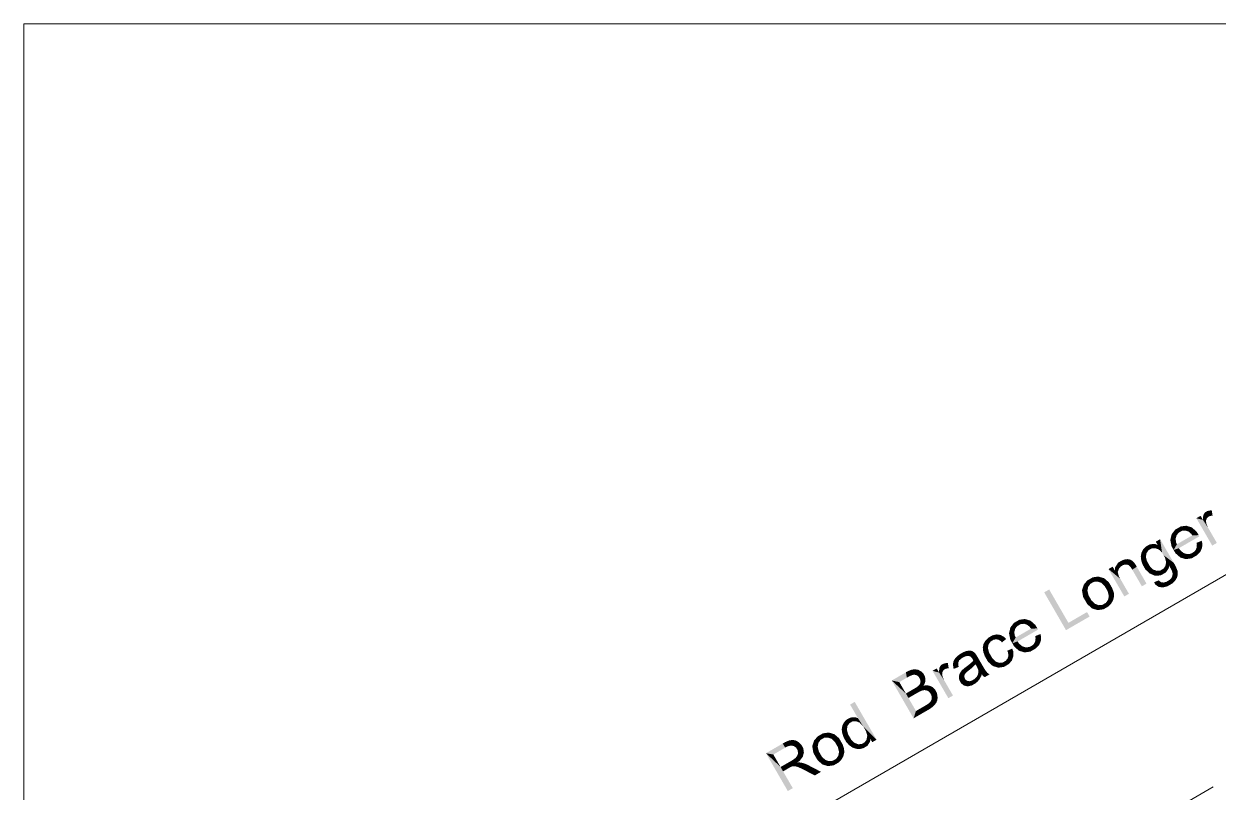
# Model space of a CAD drawing. Header units: millimetres. Extents: x 2 to 579, y 1 to 405.
# Drawn here: x 133.24 to 170.18, y 127.49 to 151.24 of the extents above; entities that cross this region are included whole.
import ezdxf

# ---------------------------------------------------------------- set-up
doc = ezdxf.new("R2010")
doc.units = ezdxf.units.MM
doc.linetypes.add('XKITLINE00', pattern=[0])
doc.layers.add('LinkedObject', color=7, linetype='Continuous', lineweight=0)

# ---------------------------------------------------------------- blocks, each defined once
blk = doc.blocks.new('*A4')
at = {"layer": 'LinkedObject'}
for points in [[(169.708, 135.905), (169.504, 135.959), (169.633, 136.034)], [(169.504, 135.959), (169.708, 135.905), (169.993, 135.112)], [(169.718, 136.051), (169.708, 135.905), (169.707, 135.965)], [(169.73, 136.077), (169.708, 135.905), (169.718, 136.051)], [(169.86, 135.992), (169.708, 135.905), (169.73, 136.077)], [(169.826, 135.954), (169.708, 135.905), (169.86, 135.992)], [(169.816, 135.929), (169.708, 135.905), (169.826, 135.954)], [(169.805, 135.904), (169.708, 135.905), (169.816, 135.929)], [(169.743, 136.103), (169.884, 136.006), (169.73, 136.077)], [(169.73, 136.077), (169.884, 136.006), (169.86, 135.992)], [(169.78, 136.144), (169.884, 136.006), (169.743, 136.103)], [(169.805, 136.159), (169.884, 136.006), (169.78, 136.144)], [(169.928, 136.199), (169.805, 136.159), (169.841, 136.18)], [(169.979, 136.198), (169.805, 136.159), (169.928, 136.199)], [(169.971, 136.036), (169.805, 136.159), (169.979, 136.198)], [(169.805, 136.159), (169.91, 136.021), (169.884, 136.006)], [(169.91, 136.021), (169.805, 136.159), (169.971, 136.036)], [(169.971, 136.036), (169.979, 136.198), (170.006, 136.036)], [(168.934, 135.655), (168.717, 135.372), (168.847, 135.605)], [(168.954, 135.509), (168.717, 135.372), (168.934, 135.655)], [(168.847, 135.605), (168.717, 135.372), (168.738, 135.463)], [(169.191, 135.726), (168.934, 135.655), (169.019, 135.704)], [(169.278, 135.7), (168.934, 135.655), (169.191, 135.726)], [(169.171, 135.579), (168.934, 135.655), (169.278, 135.7)], [(168.934, 135.655), (169.058, 135.569), (169.003, 135.538)], [(169.058, 135.569), (168.934, 135.655), (169.171, 135.579)], [(168.954, 135.509), (168.934, 135.655), (169.003, 135.538)], [(169.171, 135.579), (169.278, 135.7), (169.229, 135.557)], [(169.278, 135.7), (169.267, 135.544), (169.229, 135.557)], [(169.267, 135.544), (169.278, 135.7), (169.34, 135.479)], [(169.513, 135.541), (169.278, 135.7), (169.365, 135.673)], [(169.34, 135.479), (169.278, 135.7), (169.513, 135.541)], [(169.708, 135.905), (169.881, 135.638), (170.137, 135.195)], [(169.881, 135.638), (169.708, 135.905), (169.855, 135.684)], [(169.855, 135.684), (169.708, 135.905), (169.818, 135.775)], [(169.818, 135.775), (169.708, 135.905), (169.808, 135.82)], [(169.808, 135.82), (169.708, 135.905), (169.801, 135.849)], [(169.801, 135.849), (169.708, 135.905), (169.805, 135.904)], [(169.993, 135.112), (169.708, 135.905), (170.137, 135.195)], [(168.381, 135.311), (168.308, 135.131), (168.249, 135.234)], [(168.441, 134.897), (168.308, 135.131), (168.381, 135.311)], [(168.486, 134.819), (168.381, 135.311), (168.804, 134.579)], [(168.441, 134.897), (168.381, 135.311), (168.486, 134.819)], [(168.717, 135.372), (168.737, 135.084), (168.696, 135.282)], [(168.89, 135.428), (168.717, 135.372), (168.954, 135.509)], [(168.876, 135.376), (168.717, 135.372), (168.89, 135.428)], [(168.717, 135.372), (168.876, 135.376), (168.861, 135.323)], [(168.861, 135.323), (168.737, 135.084), (168.717, 135.372)], [(168.875, 135.213), (168.737, 135.084), (168.861, 135.323)], [(168.737, 135.084), (168.875, 135.213), (168.903, 135.156)], [(169.577, 135.43), (168.799, 134.977), (169.574, 135.437)], [(168.903, 135.156), (169.574, 135.437), (168.799, 134.977)], [(169.588, 135.411), (168.799, 134.977), (169.577, 135.43)], [(169.595, 135.398), (168.799, 134.977), (169.588, 135.411)], [(168.963, 135.033), (168.799, 134.977), (169.595, 135.398)], [(169.376, 135.428), (169.574, 135.437), (168.903, 135.156)], [(169.34, 135.479), (169.513, 135.541), (169.376, 135.428)], [(169.574, 135.437), (169.376, 135.428), (169.513, 135.541)], [(169.667, 135.263), (169.518, 135.141), (169.508, 135.196)], [(169.512, 135.049), (169.667, 135.263), (169.681, 135.05)], [(169.518, 135.141), (169.667, 135.263), (169.512, 135.049)], [(169.681, 135.05), (169.667, 135.263), (169.687, 135.188)], [(167.802, 134.889), (167.952, 134.825), (167.784, 134.773)], [(167.784, 134.773), (167.952, 134.825), (167.792, 134.709)], [(167.792, 134.709), (167.952, 134.825), (167.942, 134.767)], [(167.963, 134.883), (167.802, 134.889), (167.828, 134.941)], [(167.952, 134.825), (167.802, 134.889), (167.963, 134.883)], [(167.853, 134.993), (168.022, 134.969), (167.828, 134.941)], [(167.828, 134.941), (168.022, 134.969), (167.963, 134.883)], [(167.935, 135.078), (168.022, 134.969), (167.853, 134.993)], [(167.991, 135.11), (168.022, 134.969), (167.935, 135.078)], [(168.225, 135.164), (167.991, 135.11), (168.066, 135.153)], [(168.308, 135.131), (167.991, 135.11), (168.225, 135.164)], [(168.224, 135.033), (167.991, 135.11), (168.308, 135.131)], [(167.991, 135.11), (168.119, 135.025), (168.07, 134.997)], [(168.119, 135.025), (167.991, 135.11), (168.224, 135.033)], [(168.022, 134.969), (167.991, 135.11), (168.07, 134.997)], [(168.224, 135.033), (168.308, 135.131), (168.281, 135.014)], [(168.281, 135.014), (168.308, 135.131), (168.339, 134.994)], [(168.339, 134.994), (168.308, 135.131), (168.441, 134.897)], [(168.486, 134.819), (168.804, 134.579), (168.533, 134.738)], [(168.903, 135.156), (168.799, 134.977), (168.737, 135.084)], [(169.008, 134.965), (168.799, 134.977), (168.963, 135.033)], [(168.799, 134.977), (169.093, 134.719), (168.859, 134.874)], [(169.008, 134.965), (169.093, 134.719), (168.799, 134.977)], [(168.859, 134.874), (169.093, 134.719), (169.006, 134.745)], [(169.109, 134.881), (169.093, 134.719), (169.008, 134.965)], [(169.093, 134.719), (169.109, 134.881), (169.18, 134.693)], [(169.166, 134.865), (169.18, 134.693), (169.109, 134.881)], [(169.222, 134.848), (169.18, 134.693), (169.166, 134.865)], [(169.222, 134.848), (169.453, 134.775), (169.18, 134.693)], [(169.332, 134.862), (169.453, 134.775), (169.222, 134.848)], [(169.385, 134.893), (169.453, 134.775), (169.332, 134.862)], [(169.425, 134.916), (169.453, 134.775), (169.385, 134.893)], [(169.425, 134.916), (169.654, 134.987), (169.453, 134.775)], [(169.48, 134.976), (169.654, 134.987), (169.425, 134.916)], [(169.453, 134.775), (169.654, 134.987), (169.527, 134.818)], [(169.496, 135.012), (169.681, 135.05), (169.48, 134.976)], [(169.654, 134.987), (169.48, 134.976), (169.681, 135.05)], [(169.512, 135.049), (169.681, 135.05), (169.496, 135.012)], [(169.527, 134.818), (169.654, 134.987), (169.627, 134.923)], [(166.983, 134.342), (166.784, 134.387), (166.914, 134.462)], [(167.172, 134.636), (166.989, 134.439), (167.084, 134.586)], [(167.167, 134.468), (166.989, 134.439), (167.172, 134.636)], [(167.105, 134.394), (166.989, 134.439), (167.167, 134.468)], [(167.167, 134.468), (167.172, 134.636), (167.213, 134.495)], [(167.21, 134.659), (167.298, 134.527), (167.172, 134.636)], [(167.172, 134.636), (167.298, 134.527), (167.241, 134.511)], [(167.213, 134.495), (167.172, 134.636), (167.241, 134.511)], [(167.288, 134.685), (167.298, 134.527), (167.21, 134.659)], [(167.328, 134.69), (167.298, 134.527), (167.288, 134.685)], [(167.298, 134.527), (167.328, 134.69), (167.327, 134.527)], [(167.328, 134.69), (167.356, 134.526), (167.327, 134.527)], [(167.437, 134.686), (167.328, 134.69), (167.368, 134.695)], [(167.465, 134.673), (167.328, 134.69), (167.437, 134.686)], [(167.406, 134.508), (167.328, 134.69), (167.465, 134.673)], [(167.356, 134.526), (167.328, 134.69), (167.406, 134.508)], [(167.465, 134.673), (167.427, 134.491), (167.406, 134.508)], [(167.494, 134.66), (167.427, 134.491), (167.465, 134.673)], [(167.547, 134.62), (167.427, 134.491), (167.494, 134.66)], [(167.427, 134.491), (167.547, 134.62), (167.447, 134.474)], [(167.447, 134.474), (167.547, 134.62), (167.571, 134.593)], [(167.571, 134.593), (167.494, 134.414), (167.447, 134.474)], [(167.587, 134.575), (167.494, 134.414), (167.571, 134.593)], [(167.631, 134.508), (167.494, 134.414), (167.587, 134.575)], [(167.631, 134.508), (167.519, 134.37), (167.494, 134.414)], [(167.66, 134.458), (167.519, 134.37), (167.631, 134.508)], [(167.519, 134.37), (167.66, 134.458), (167.817, 133.854)], [(167.817, 133.854), (167.66, 134.458), (167.961, 133.937)], [(167.942, 134.767), (167.878, 134.46), (167.792, 134.709)], [(167.792, 134.709), (167.878, 134.46), (167.8, 134.646)], [(167.8, 134.646), (167.878, 134.46), (167.843, 134.521)], [(167.975, 134.632), (167.878, 134.46), (167.942, 134.767)], [(167.878, 134.46), (167.975, 134.632), (168.019, 134.556)], [(168.067, 134.473), (167.878, 134.46), (168.019, 134.556)], [(168.067, 134.473), (168.148, 134.213), (167.878, 134.46)], [(167.878, 134.46), (168.148, 134.213), (167.929, 134.372)], [(168.17, 134.37), (168.148, 134.213), (168.067, 134.473)], [(168.661, 134.49), (168.484, 134.399), (168.545, 134.485)], [(168.646, 134.407), (168.484, 134.399), (168.661, 134.49)], [(168.533, 134.738), (168.804, 134.579), (168.568, 134.599)], [(168.557, 134.542), (168.661, 134.49), (168.545, 134.485)], [(168.568, 134.599), (168.661, 134.49), (168.557, 134.542)], [(168.568, 134.599), (168.804, 134.579), (168.661, 134.49)], [(168.804, 134.579), (168.701, 134.42), (168.661, 134.49)], [(168.861, 134.48), (168.701, 134.42), (168.804, 134.579)], [(168.701, 134.42), (168.861, 134.48), (168.749, 134.325)], [(168.749, 134.325), (168.861, 134.48), (168.922, 134.328)], [(169.18, 134.693), (169.453, 134.775), (169.361, 134.721)], [(166.209, 134.08), (165.997, 133.832), (166.13, 134.035)], [(166.224, 133.93), (165.997, 133.832), (166.209, 134.08)], [(166.472, 134.156), (166.209, 134.08), (166.296, 134.13)], [(166.56, 134.13), (166.209, 134.08), (166.472, 134.156)], [(166.443, 134.002), (166.209, 134.08), (166.56, 134.13)], [(166.209, 134.08), (166.331, 133.991), (166.278, 133.961)], [(166.331, 133.991), (166.209, 134.08), (166.443, 134.002)], [(166.224, 133.93), (166.209, 134.08), (166.278, 133.961)], [(166.443, 134.002), (166.56, 134.13), (166.502, 133.982)], [(166.56, 134.13), (166.561, 133.963), (166.502, 133.982)], [(166.795, 133.979), (166.56, 134.13), (166.649, 134.105)], [(166.854, 133.878), (166.56, 134.13), (166.795, 133.979)], [(166.665, 133.864), (166.56, 134.13), (166.854, 133.878)], [(166.561, 133.963), (166.56, 134.13), (166.665, 133.864)], [(166.784, 134.387), (167.15, 134.086), (167.274, 133.54)], [(167.15, 134.086), (166.784, 134.387), (167.103, 134.167)], [(167.072, 134.297), (166.784, 134.387), (166.983, 134.342)], [(167.103, 134.167), (166.784, 134.387), (167.072, 134.297)], [(166.989, 134.439), (167.105, 134.394), (166.983, 134.342)], [(166.983, 134.342), (167.105, 134.394), (167.072, 134.297)], [(167.274, 133.54), (167.15, 134.086), (167.417, 133.623)], [(167.929, 134.372), (168.148, 134.213), (168.064, 134.249)], [(168.148, 134.213), (168.17, 134.37), (168.225, 134.351)], [(168.281, 134.332), (168.148, 134.213), (168.225, 134.351)], [(168.281, 134.332), (168.491, 134.243), (168.148, 134.213)], [(168.148, 134.213), (168.491, 134.243), (168.232, 134.178)], [(168.232, 134.178), (168.491, 134.243), (168.403, 134.193)], [(168.385, 134.342), (168.491, 134.243), (168.281, 134.332)], [(168.491, 134.243), (168.385, 134.342), (168.435, 134.37)], [(168.484, 134.399), (168.491, 134.243), (168.435, 134.37)], [(168.561, 134.284), (168.484, 134.399), (168.646, 134.407)], [(168.491, 134.243), (168.484, 134.399), (168.561, 134.284)], [(168.732, 134.111), (168.874, 134.072), (168.666, 134.047)], [(168.874, 134.072), (168.732, 134.111), (168.747, 134.147)], [(168.763, 134.182), (168.874, 134.072), (168.747, 134.147)], [(168.749, 134.325), (168.922, 134.328), (168.756, 134.3)], [(168.756, 134.3), (168.922, 134.328), (168.767, 134.259)], [(168.926, 134.276), (168.763, 134.182), (168.767, 134.259)], [(168.929, 134.223), (168.763, 134.182), (168.926, 134.276)], [(168.903, 134.121), (168.763, 134.182), (168.929, 134.223)], [(168.874, 134.072), (168.763, 134.182), (168.903, 134.121)], [(168.767, 134.259), (168.922, 134.328), (168.926, 134.276)], [(164.95, 133.756), (165.471, 132.498), (164.796, 133.667)], [(165.546, 132.725), (165.471, 132.498), (164.95, 133.756)], [(165.997, 133.832), (166.068, 133.408), (165.965, 133.738)], [(165.965, 133.738), (166.068, 133.408), (166, 133.526)], [(166.13, 134.035), (165.997, 133.832), (166.025, 133.911)], [(166.158, 133.838), (165.997, 133.832), (166.224, 133.93)], [(165.997, 133.832), (166.158, 133.838), (166.146, 133.777)], [(166.134, 133.717), (166.068, 133.408), (165.997, 133.832)], [(166.134, 133.717), (165.997, 133.832), (166.146, 133.777)], [(166.168, 133.575), (166.068, 133.408), (166.134, 133.717)], [(166.665, 133.864), (166.854, 133.878), (166.71, 133.786)], [(166.854, 133.878), (166.759, 133.703), (166.71, 133.786)], [(166.759, 133.703), (166.854, 133.878), (166.795, 133.558)], [(166.795, 133.558), (166.854, 133.878), (166.953, 133.593)], [(166.951, 133.654), (166.854, 133.878), (166.901, 133.797)], [(166.953, 133.593), (166.854, 133.878), (166.951, 133.654)], [(168.368, 134.01), (168.194, 133.98), (168.345, 134.039)], [(168.194, 133.98), (168.368, 134.01), (168.232, 133.911)], [(168.232, 133.911), (168.368, 134.01), (168.337, 133.834)], [(168.337, 133.834), (168.368, 134.01), (168.403, 133.827)], [(168.403, 133.827), (168.368, 134.01), (168.42, 133.977)], [(168.448, 133.974), (168.403, 133.827), (168.42, 133.977)], [(168.486, 133.97), (168.403, 133.827), (168.448, 133.974)], [(168.486, 133.97), (168.687, 133.9), (168.403, 133.827)], [(168.403, 133.827), (168.687, 133.9), (168.469, 133.82)], [(168.469, 133.82), (168.687, 133.9), (168.611, 133.856)], [(168.57, 133.992), (168.687, 133.9), (168.486, 133.97)], [(168.687, 133.9), (168.57, 133.992), (168.617, 134.018)], [(168.666, 134.047), (168.687, 133.9), (168.617, 134.018)], [(168.666, 134.047), (168.874, 134.072), (168.687, 133.9)], [(168.687, 133.9), (168.874, 134.072), (168.75, 133.937)], [(168.75, 133.937), (168.874, 134.072), (168.844, 134.023)], [(166.068, 133.408), (166.168, 133.575), (166.215, 133.493)], [(166.262, 133.412), (166.068, 133.408), (166.215, 133.493)], [(166.262, 133.412), (166.367, 133.143), (166.068, 133.408)], [(166.068, 133.408), (166.367, 133.143), (166.13, 133.301)], [(166.368, 133.311), (166.367, 133.143), (166.262, 133.412)], [(166.705, 133.344), (166.72, 133.195), (166.652, 133.313)], [(166.895, 133.365), (166.705, 133.344), (166.771, 133.436)], [(166.863, 133.312), (166.705, 133.344), (166.895, 133.365)], [(166.776, 133.227), (166.705, 133.344), (166.863, 133.312)], [(166.72, 133.195), (166.705, 133.344), (166.776, 133.227)], [(166.783, 133.497), (166.926, 133.418), (166.771, 133.436)], [(166.771, 133.436), (166.926, 133.418), (166.895, 133.365)], [(166.953, 133.593), (166.783, 133.497), (166.795, 133.558)], [(166.956, 133.532), (166.783, 133.497), (166.953, 133.593)], [(166.926, 133.418), (166.783, 133.497), (166.956, 133.532)], [(166.201, 132.92), (165.546, 132.725), (166.121, 133.058)], [(166.13, 133.301), (166.367, 133.143), (166.28, 133.169)], [(166.367, 133.143), (166.368, 133.311), (166.427, 133.291)], [(166.486, 133.271), (166.367, 133.143), (166.427, 133.291)], [(166.486, 133.271), (166.72, 133.195), (166.367, 133.143)], [(166.367, 133.143), (166.72, 133.195), (166.455, 133.118)], [(166.455, 133.118), (166.72, 133.195), (166.631, 133.144)], [(166.598, 133.282), (166.72, 133.195), (166.486, 133.271)], [(166.72, 133.195), (166.598, 133.282), (166.652, 133.313)], [(163.946, 132.772), (163.729, 132.489), (163.858, 132.721)], [(163.965, 132.626), (163.729, 132.489), (163.946, 132.772)], [(163.858, 132.721), (163.729, 132.489), (163.75, 132.58)], [(163.901, 132.545), (163.729, 132.489), (163.965, 132.626)], [(164.202, 132.843), (163.946, 132.772), (164.03, 132.821)], [(164.29, 132.817), (163.946, 132.772), (164.202, 132.843)], [(164.182, 132.696), (163.946, 132.772), (164.29, 132.817)], [(163.946, 132.772), (164.069, 132.686), (164.015, 132.654)], [(164.069, 132.686), (163.946, 132.772), (164.182, 132.696)], [(163.965, 132.626), (163.946, 132.772), (164.015, 132.654)], [(164.182, 132.696), (164.29, 132.817), (164.24, 132.674)], [(164.29, 132.817), (164.278, 132.66), (164.24, 132.674)], [(164.278, 132.66), (164.29, 132.817), (164.351, 132.596)], [(164.524, 132.658), (164.29, 132.817), (164.377, 132.79)], [(164.351, 132.596), (164.29, 132.817), (164.524, 132.658)], [(164.351, 132.596), (164.524, 132.658), (164.387, 132.545)], [(164.585, 132.553), (164.387, 132.545), (164.524, 132.658)], [(165.471, 132.498), (165.546, 132.725), (166.201, 132.92)], [(163.07, 132.266), (163.144, 132.151), (162.984, 132.182)], [(163.124, 132.297), (163.144, 132.151), (163.07, 132.266)], [(163.326, 132.367), (163.124, 132.297), (163.193, 132.337)], [(163.39, 132.358), (163.124, 132.297), (163.326, 132.367)], [(163.308, 132.217), (163.124, 132.297), (163.39, 132.358)], [(163.124, 132.297), (163.234, 132.203), (163.198, 132.183)], [(163.234, 132.203), (163.124, 132.297), (163.308, 132.217)], [(163.144, 132.151), (163.124, 132.297), (163.198, 132.183)], [(163.308, 132.217), (163.39, 132.358), (163.345, 132.21)], [(163.39, 132.358), (163.383, 132.203), (163.345, 132.21)], [(163.383, 132.203), (163.39, 132.358), (163.456, 132.159)], [(163.568, 132.281), (163.39, 132.358), (163.454, 132.348)], [(163.617, 132.224), (163.39, 132.358), (163.568, 132.281)], [(163.456, 132.159), (163.39, 132.358), (163.617, 132.224)], [(163.729, 132.489), (163.749, 132.201), (163.708, 132.398)], [(163.887, 132.492), (163.729, 132.489), (163.901, 132.545)], [(163.729, 132.489), (163.887, 132.492), (163.872, 132.44)], [(163.872, 132.44), (163.749, 132.201), (163.729, 132.489)], [(163.886, 132.33), (163.749, 132.201), (163.872, 132.44)], [(163.749, 132.201), (163.886, 132.33), (163.915, 132.272)], [(163.915, 132.272), (163.81, 132.094), (163.749, 132.201)], [(164.589, 132.547), (163.81, 132.094), (164.585, 132.553)], [(163.915, 132.272), (164.585, 132.553), (163.81, 132.094)], [(164.599, 132.528), (163.81, 132.094), (164.589, 132.547)], [(164.606, 132.515), (163.81, 132.094), (164.599, 132.528)], [(163.975, 132.15), (163.81, 132.094), (164.606, 132.515)], [(164.387, 132.545), (164.585, 132.553), (163.915, 132.272)], [(164.679, 132.38), (164.529, 132.258), (164.519, 132.313)], [(164.523, 132.166), (164.679, 132.38), (164.692, 132.167)], [(164.529, 132.258), (164.679, 132.38), (164.523, 132.166)], [(164.692, 132.167), (164.679, 132.38), (164.699, 132.305)], [(162.534, 131.862), (162.424, 131.858), (162.465, 131.865)], [(162.921, 132.077), (163.067, 132.003), (162.897, 131.96)], [(162.897, 131.96), (163.067, 132.003), (162.904, 131.895)], [(162.904, 131.895), (163.067, 132.003), (163.056, 131.945)], [(163.056, 131.945), (162.997, 131.629), (162.904, 131.895)], [(162.904, 131.895), (162.997, 131.629), (162.911, 131.831)], [(163.079, 132.062), (162.921, 132.077), (162.953, 132.129)], [(163.067, 132.003), (162.921, 132.077), (163.079, 132.062)], [(162.984, 132.182), (163.144, 132.151), (162.953, 132.129)], [(162.953, 132.129), (163.144, 132.151), (163.079, 132.062)], [(163.093, 131.802), (162.997, 131.629), (163.056, 131.945)], [(163.456, 132.159), (163.617, 132.224), (163.49, 132.122)], [(163.807, 131.927), (163.679, 131.805), (163.655, 131.864)], [(163.679, 131.805), (163.807, 131.927), (163.689, 131.705)], [(163.689, 131.705), (163.807, 131.927), (163.821, 131.63)], [(163.845, 131.699), (163.807, 131.927), (163.838, 131.847)], [(163.821, 131.63), (163.807, 131.927), (163.845, 131.699)], [(164.019, 132.082), (163.81, 132.094), (163.975, 132.15)], [(163.81, 132.094), (164.105, 131.836), (163.87, 131.991)], [(164.019, 132.082), (164.105, 131.836), (163.81, 132.094)], [(163.87, 131.991), (164.105, 131.836), (164.017, 131.862)], [(164.12, 131.998), (164.105, 131.836), (164.019, 132.082)], [(164.105, 131.836), (164.12, 131.998), (164.192, 131.81)], [(164.177, 131.982), (164.192, 131.81), (164.12, 131.998)], [(164.234, 131.965), (164.192, 131.81), (164.177, 131.982)], [(164.234, 131.965), (164.465, 131.892), (164.192, 131.81)], [(164.192, 131.81), (164.465, 131.892), (164.372, 131.838)], [(164.344, 131.979), (164.465, 131.892), (164.234, 131.965)], [(164.397, 132.01), (164.465, 131.892), (164.344, 131.979)], [(164.436, 132.033), (164.465, 131.892), (164.397, 132.01)], [(164.436, 132.033), (164.666, 132.103), (164.465, 131.892)], [(164.491, 132.092), (164.666, 132.103), (164.436, 132.033)], [(164.465, 131.892), (164.666, 132.103), (164.539, 131.934)], [(164.507, 132.129), (164.692, 132.167), (164.491, 132.092)], [(164.666, 132.103), (164.491, 132.092), (164.692, 132.167)], [(164.523, 132.166), (164.692, 132.167), (164.507, 132.129)], [(164.539, 131.934), (164.666, 132.103), (164.639, 132.04)], [(162.152, 131.529), (161.981, 131.483), (162.166, 131.561)], [(161.987, 131.523), (162.166, 131.561), (161.981, 131.483)], [(162.138, 131.498), (161.981, 131.483), (162.152, 131.529)], [(162.138, 131.498), (162.002, 131.301), (161.981, 131.483)], [(162.025, 131.602), (162.166, 131.561), (161.987, 131.523)], [(162.138, 131.415), (162.002, 131.301), (162.138, 131.498)], [(162.058, 131.641), (162.166, 131.561), (162.025, 131.602)], [(162.178, 131.751), (162.058, 131.641), (162.091, 131.68)], [(162.23, 131.622), (162.058, 131.641), (162.178, 131.751)], [(162.166, 131.561), (162.058, 131.641), (162.23, 131.622)], [(162.233, 131.782), (162.335, 131.682), (162.178, 131.751)], [(162.23, 131.622), (162.178, 131.751), (162.281, 131.651)], [(162.281, 131.651), (162.178, 131.751), (162.335, 131.682)], [(162.424, 131.858), (162.233, 131.782), (162.383, 131.852)], [(162.431, 131.705), (162.233, 131.782), (162.424, 131.858)], [(162.383, 131.852), (162.233, 131.782), (162.287, 131.813)], [(162.335, 131.682), (162.233, 131.782), (162.431, 131.705)], [(162.561, 131.852), (162.424, 131.858), (162.534, 131.862)], [(162.431, 131.705), (162.424, 131.858), (162.472, 131.697)], [(162.472, 131.697), (162.424, 131.858), (162.503, 131.69)], [(162.424, 131.858), (162.559, 131.64), (162.503, 131.69)], [(162.561, 131.852), (162.559, 131.64), (162.424, 131.858)], [(162.572, 131.521), (162.67, 131.447), (162.458, 131.422)], [(162.588, 131.842), (162.559, 131.64), (162.561, 131.852)], [(162.638, 131.806), (162.559, 131.64), (162.588, 131.842)], [(162.662, 131.78), (162.559, 131.64), (162.638, 131.806)], [(162.559, 131.64), (162.662, 131.78), (162.676, 131.764)], [(162.559, 131.64), (162.676, 131.764), (162.584, 131.597)], [(162.605, 131.559), (162.67, 131.447), (162.572, 131.521)], [(162.584, 131.597), (162.676, 131.764), (162.586, 131.593)], [(162.586, 131.593), (162.676, 131.764), (162.597, 131.574)], [(162.597, 131.574), (162.676, 131.764), (162.605, 131.559)], [(162.605, 131.559), (162.676, 131.764), (162.67, 131.447)], [(162.718, 131.7), (162.67, 131.447), (162.676, 131.764)], [(162.745, 131.652), (162.67, 131.447), (162.718, 131.7)], [(162.745, 131.652), (162.7, 131.394), (162.67, 131.447)], [(162.856, 131.46), (162.7, 131.394), (162.745, 131.652)], [(162.911, 131.831), (162.997, 131.629), (162.957, 131.698)], [(162.997, 131.629), (163.093, 131.802), (163.142, 131.718)], [(163.191, 131.633), (162.997, 131.629), (163.142, 131.718)], [(163.191, 131.633), (163.291, 131.365), (162.997, 131.629)], [(162.997, 131.629), (163.291, 131.365), (163.058, 131.523)], [(163.058, 131.523), (163.291, 131.365), (163.205, 131.391)], [(163.295, 131.528), (163.291, 131.365), (163.191, 131.633)], [(163.291, 131.365), (163.295, 131.528), (163.35, 131.508)], [(163.405, 131.488), (163.291, 131.365), (163.35, 131.508)], [(163.513, 131.499), (163.635, 131.412), (163.405, 131.488)], [(163.635, 131.412), (163.513, 131.499), (163.565, 131.529)], [(163.607, 131.554), (163.635, 131.412), (163.565, 131.529)], [(163.607, 131.554), (163.821, 131.63), (163.635, 131.412)], [(163.663, 131.62), (163.821, 131.63), (163.607, 131.554)], [(163.635, 131.412), (163.821, 131.63), (163.705, 131.452)], [(163.821, 131.63), (163.663, 131.62), (163.676, 131.662)], [(163.689, 131.705), (163.821, 131.63), (163.676, 131.662)], [(163.705, 131.452), (163.821, 131.63), (163.798, 131.561)], [(160.549, 131.029), (160.081, 130.942), (160.519, 131.196)], [(160.586, 131.234), (160.706, 131.108), (160.519, 131.196)], [(160.519, 131.196), (160.706, 131.108), (160.612, 131.065)], [(160.549, 131.029), (160.519, 131.196), (160.612, 131.065)], [(160.704, 131.279), (160.706, 131.108), (160.586, 131.234)], [(160.767, 131.122), (160.704, 131.279), (160.755, 131.284)], [(160.706, 131.108), (160.704, 131.279), (160.736, 131.115)], [(160.736, 131.115), (160.704, 131.279), (160.767, 131.122)], [(160.806, 131.29), (160.825, 131.115), (160.755, 131.284)], [(160.755, 131.284), (160.825, 131.115), (160.767, 131.122)], [(160.901, 131.272), (160.825, 131.115), (160.806, 131.29)], [(160.945, 131.248), (160.825, 131.115), (160.901, 131.272)], [(160.825, 131.115), (160.945, 131.248), (160.851, 131.101)], [(160.945, 131.248), (160.878, 131.087), (160.851, 131.101)], [(160.878, 131.087), (160.945, 131.248), (160.922, 131.044)], [(160.922, 131.044), (160.945, 131.248), (161.08, 131.121)], [(161.057, 131.161), (160.945, 131.248), (160.989, 131.225)], [(161.08, 131.121), (160.945, 131.248), (161.057, 131.161)], [(161.546, 131.188), (161.342, 131.242), (161.472, 131.317)], [(161.342, 131.242), (161.546, 131.188), (161.832, 130.395)], [(161.556, 131.333), (161.546, 131.188), (161.545, 131.248)], [(161.568, 131.36), (161.546, 131.188), (161.556, 131.333)], [(161.698, 131.275), (161.546, 131.188), (161.568, 131.36)], [(161.664, 131.237), (161.546, 131.188), (161.698, 131.275)], [(161.654, 131.212), (161.546, 131.188), (161.664, 131.237)], [(161.643, 131.187), (161.546, 131.188), (161.654, 131.212)], [(161.546, 131.188), (161.719, 130.921), (161.975, 130.478)], [(161.719, 130.921), (161.546, 131.188), (161.693, 130.967)], [(161.693, 130.967), (161.546, 131.188), (161.656, 131.057)], [(161.656, 131.057), (161.546, 131.188), (161.646, 131.102)], [(161.646, 131.102), (161.546, 131.188), (161.64, 131.132)], [(161.64, 131.132), (161.546, 131.188), (161.643, 131.187)], [(161.832, 130.395), (161.546, 131.188), (161.975, 130.478)], [(161.581, 131.386), (161.722, 131.289), (161.568, 131.36)], [(161.568, 131.36), (161.722, 131.289), (161.698, 131.275)], [(161.618, 131.427), (161.722, 131.289), (161.581, 131.386)], [(161.643, 131.441), (161.722, 131.289), (161.618, 131.427)], [(161.766, 131.482), (161.643, 131.441), (161.68, 131.462)], [(161.817, 131.48), (161.643, 131.441), (161.766, 131.482)], [(161.809, 131.319), (161.643, 131.441), (161.817, 131.48)], [(161.643, 131.441), (161.748, 131.304), (161.722, 131.289)], [(161.748, 131.304), (161.643, 131.441), (161.809, 131.319)], [(161.809, 131.319), (161.817, 131.48), (161.844, 131.319)], [(161.981, 131.483), (162.002, 131.301), (161.975, 131.442)], [(161.975, 131.442), (162.002, 131.301), (161.985, 131.351)], [(162.002, 131.301), (162.138, 131.415), (162.153, 131.363)], [(162.173, 131.131), (162.329, 131.077), (162.16, 131.069)], [(162.33, 131.098), (162.173, 131.131), (162.187, 131.16)], [(162.329, 131.077), (162.173, 131.131), (162.33, 131.098)], [(162.201, 131.189), (162.345, 131.138), (162.187, 131.16)], [(162.187, 131.16), (162.345, 131.138), (162.33, 131.098)], [(162.239, 131.242), (162.345, 131.138), (162.201, 131.189)], [(162.263, 131.267), (162.345, 131.138), (162.239, 131.242)], [(162.281, 131.284), (162.373, 131.175), (162.263, 131.267)], [(162.345, 131.138), (162.263, 131.267), (162.359, 131.156)], [(162.359, 131.156), (162.263, 131.267), (162.373, 131.175)], [(162.338, 131.332), (162.427, 131.225), (162.281, 131.284)], [(162.281, 131.284), (162.427, 131.225), (162.373, 131.175)], [(162.378, 131.362), (162.467, 131.257), (162.338, 131.332)], [(162.338, 131.332), (162.467, 131.257), (162.427, 131.225)], [(162.458, 131.422), (162.539, 131.314), (162.378, 131.362)], [(162.378, 131.362), (162.539, 131.314), (162.467, 131.257)], [(162.458, 131.422), (162.67, 131.447), (162.539, 131.314)], [(162.539, 131.314), (162.67, 131.447), (162.641, 131.409)], [(162.856, 131.46), (162.727, 131.346), (162.7, 131.394)], [(162.868, 131.132), (162.701, 131.046), (162.723, 131.083)], [(162.847, 131.076), (162.701, 131.046), (162.868, 131.132)], [(162.992, 131.236), (162.868, 131.132), (162.723, 131.083)], [(162.744, 131.12), (162.992, 131.236), (162.723, 131.083)], [(162.727, 131.346), (162.856, 131.46), (162.757, 131.268)], [(162.744, 131.12), (162.914, 131.36), (162.992, 131.236)], [(162.763, 131.197), (162.914, 131.36), (162.744, 131.12)], [(162.757, 131.268), (162.856, 131.46), (162.914, 131.36)], [(162.914, 131.36), (162.76, 131.237), (162.757, 131.268)], [(162.76, 131.237), (162.914, 131.36), (162.763, 131.197)], [(162.868, 131.132), (162.992, 131.236), (162.888, 131.105)], [(162.888, 131.105), (162.992, 131.236), (163.012, 131.213)], [(163.012, 131.213), (162.933, 131.061), (162.888, 131.105)], [(163.031, 131.189), (162.933, 131.061), (163.012, 131.213)], [(163.031, 131.189), (162.957, 131.045), (162.933, 131.061)], [(163.079, 131.148), (162.957, 131.045), (163.031, 131.189)], [(162.957, 131.045), (163.079, 131.148), (163.107, 131.132)], [(163.405, 131.488), (163.635, 131.412), (163.291, 131.365)], [(163.291, 131.365), (163.635, 131.412), (163.376, 131.338)], [(163.376, 131.338), (163.635, 131.412), (163.549, 131.362)], [(160.315, 130.893), (160.081, 130.942), (160.549, 131.029)], [(160.081, 130.942), (160.598, 130.402), (160.756, 129.773)], [(160.519, 130.54), (160.598, 130.402), (160.081, 130.942)], [(160.081, 130.942), (160.315, 130.893), (160.519, 130.54)], [(160.824, 130.717), (161.06, 130.778), (160.925, 130.591)], [(160.894, 130.766), (161.06, 130.778), (160.824, 130.717)], [(160.912, 130.786), (161.089, 130.822), (160.894, 130.766)], [(161.06, 130.778), (160.894, 130.766), (161.089, 130.822)], [(160.936, 130.812), (161.089, 130.822), (160.912, 130.786)], [(161.08, 131.121), (160.938, 131.015), (160.922, 131.044)], [(160.925, 130.591), (161.06, 130.778), (161.017, 130.631)], [(160.936, 130.812), (161.121, 130.956), (161.089, 130.822)], [(160.964, 130.866), (161.121, 130.956), (160.936, 130.812)], [(160.938, 131.015), (161.08, 131.121), (160.956, 130.984)], [(160.956, 130.984), (161.08, 131.121), (160.971, 130.924)], [(160.967, 130.895), (161.121, 130.956), (160.964, 130.866)], [(161.121, 130.956), (160.967, 130.895), (160.971, 130.924)], [(160.971, 130.924), (161.08, 131.121), (161.121, 130.956)], [(161.06, 130.778), (161.087, 130.646), (161.017, 130.631)], [(161.234, 130.787), (161.06, 130.778), (161.122, 130.793)], [(161.154, 130.639), (161.06, 130.778), (161.234, 130.787)], [(161.087, 130.646), (161.06, 130.778), (161.154, 130.639)], [(161.122, 131.001), (161.08, 131.121), (161.102, 131.083)], [(161.121, 130.956), (161.08, 131.121), (161.122, 131.001)], [(161.089, 130.822), (161.121, 130.956), (161.12, 130.911)], [(161.154, 130.639), (161.234, 130.787), (161.184, 130.625)], [(161.184, 130.625), (161.234, 130.787), (161.215, 130.61)], [(161.215, 130.61), (161.234, 130.787), (161.284, 130.766)], [(161.284, 130.766), (161.265, 130.563), (161.215, 130.61)], [(161.334, 130.745), (161.265, 130.563), (161.284, 130.766)], [(162.16, 131.069), (162.329, 131.077), (162.161, 131.035)], [(162.161, 131.035), (162.329, 131.077), (162.328, 131.056)], [(162.328, 131.056), (162.198, 130.905), (162.161, 131.035)], [(162.161, 131.035), (162.198, 130.905), (162.161, 131.001)], [(162.161, 131.001), (162.198, 130.905), (162.18, 130.936)], [(162.338, 131.016), (162.198, 130.905), (162.328, 131.056)], [(162.198, 130.905), (162.338, 131.016), (162.349, 130.997)], [(162.365, 130.968), (162.198, 130.905), (162.349, 130.997)], [(162.198, 130.905), (162.365, 130.968), (162.229, 130.852)], [(162.229, 130.852), (162.365, 130.968), (162.316, 130.786)], [(162.316, 130.786), (162.365, 130.968), (162.373, 130.774)], [(162.373, 130.774), (162.365, 130.968), (162.415, 130.933)], [(162.415, 130.933), (162.431, 130.761), (162.373, 130.774)], [(162.447, 130.927), (162.431, 130.761), (162.415, 130.933)], [(162.48, 130.92), (162.431, 130.761), (162.447, 130.927)], [(162.431, 130.761), (162.48, 130.92), (162.557, 130.789)], [(162.627, 130.829), (162.48, 130.92), (162.555, 130.937)], [(162.557, 130.789), (162.48, 130.92), (162.627, 130.829)], [(162.596, 130.962), (162.669, 130.854), (162.555, 130.937)], [(162.555, 130.937), (162.669, 130.854), (162.627, 130.829)], [(162.638, 130.985), (162.669, 130.854), (162.596, 130.962)], [(162.769, 130.949), (162.638, 130.985), (162.701, 131.046)], [(162.74, 130.913), (162.638, 130.985), (162.769, 130.949)], [(162.669, 130.854), (162.638, 130.985), (162.74, 130.913)], [(162.798, 130.984), (162.701, 131.046), (162.847, 131.076)], [(162.769, 130.949), (162.701, 131.046), (162.798, 130.984)], [(160.869, 130.559), (160.519, 130.54), (160.772, 130.687)], [(160.598, 130.402), (160.519, 130.54), (160.869, 130.559)], [(160.756, 129.773), (160.598, 130.402), (160.831, 130)], [(160.925, 130.591), (160.772, 130.687), (160.824, 130.717)], [(160.869, 130.559), (160.772, 130.687), (160.925, 130.591)], [(161.413, 130.673), (161.265, 130.563), (161.334, 130.745)], [(161.443, 130.622), (161.265, 130.563), (161.413, 130.673)], [(161.265, 130.563), (161.443, 130.622), (161.284, 130.53)], [(161.443, 130.622), (161.3, 130.502), (161.284, 130.53)], [(161.3, 130.502), (161.443, 130.622), (161.317, 130.446)], [(161.318, 130.39), (161.488, 130.325), (161.308, 130.341)], [(161.317, 130.446), (161.443, 130.622), (161.496, 130.449)], [(161.496, 130.449), (161.318, 130.39), (161.317, 130.446)], [(161.499, 130.404), (161.318, 130.39), (161.496, 130.449)], [(161.488, 130.325), (161.318, 130.39), (161.499, 130.404)], [(161.493, 130.495), (161.443, 130.622), (161.467, 130.581)], [(161.496, 130.449), (161.443, 130.622), (161.493, 130.495)], [(158.936, 130.281), (159.035, 129.778), (158.793, 130.198)], [(158.936, 130.281), (159.193, 129.534), (159.035, 129.778)], [(159.193, 129.534), (158.936, 130.281), (159.612, 129.112)], [(160.831, 130), (161.202, 130.031), (160.756, 129.773)], [(161.123, 130.169), (161.202, 130.031), (160.831, 130)], [(161.16, 130.191), (161.258, 130.063), (161.123, 130.169)], [(161.123, 130.169), (161.258, 130.063), (161.202, 130.031)], [(161.211, 130.224), (161.346, 130.127), (161.16, 130.191)], [(161.16, 130.191), (161.346, 130.127), (161.258, 130.063)], [(161.225, 130.236), (161.346, 130.127), (161.211, 130.224)], [(161.379, 130.159), (161.225, 130.236), (161.249, 130.256)], [(161.346, 130.127), (161.225, 130.236), (161.379, 130.159)], [(161.284, 130.298), (161.459, 130.257), (161.249, 130.256)], [(161.249, 130.256), (161.459, 130.257), (161.379, 130.159)], [(161.474, 130.291), (161.284, 130.298), (161.308, 130.341)], [(161.459, 130.257), (161.284, 130.298), (161.474, 130.291)], [(161.308, 130.341), (161.488, 130.325), (161.474, 130.291)], [(161.379, 130.159), (161.459, 130.257), (161.412, 130.191)], [(158.604, 129.648), (158.77, 129.621), (158.578, 129.596)], [(158.682, 129.73), (158.77, 129.621), (158.604, 129.648)], [(158.735, 129.76), (158.77, 129.621), (158.682, 129.73)], [(158.773, 129.782), (158.866, 129.677), (158.735, 129.76)], [(158.735, 129.76), (158.866, 129.677), (158.817, 129.649)], [(158.77, 129.621), (158.735, 129.76), (158.817, 129.649)], [(158.85, 129.805), (158.866, 129.677), (158.773, 129.782)], [(158.889, 129.806), (158.866, 129.677), (158.85, 129.805)], [(158.889, 129.806), (158.972, 129.684), (158.866, 129.677)], [(158.929, 129.807), (158.972, 129.684), (158.889, 129.806)], [(159.001, 129.793), (158.972, 129.684), (158.929, 129.807)], [(159.035, 129.778), (158.972, 129.684), (159.001, 129.793)], [(158.972, 129.684), (159.035, 129.778), (159.029, 129.663)], [(159.029, 129.663), (159.035, 129.778), (159.086, 129.642)], [(159.035, 129.778), (159.193, 129.534), (159.086, 129.642)], [(158.129, 129.334), (157.866, 129.258), (157.953, 129.309)], [(158.217, 129.309), (157.866, 129.258), (158.129, 129.334)], [(158.1, 129.18), (157.866, 129.258), (158.217, 129.309)], [(158.1, 129.18), (158.217, 129.309), (158.159, 129.16)], [(158.217, 129.309), (158.218, 129.141), (158.159, 129.16)], [(158.452, 129.157), (158.217, 129.309), (158.305, 129.283)], [(158.51, 129.056), (158.217, 129.309), (158.452, 129.157)], [(158.322, 129.042), (158.217, 129.309), (158.51, 129.056)], [(158.218, 129.141), (158.217, 129.309), (158.322, 129.042)], [(158.552, 129.544), (158.703, 129.479), (158.534, 129.429)], [(158.534, 129.429), (158.703, 129.479), (158.543, 129.365)], [(158.543, 129.365), (158.703, 129.479), (158.693, 129.421)], [(158.693, 129.421), (158.634, 129.111), (158.543, 129.365)], [(158.543, 129.365), (158.634, 129.111), (158.552, 129.301)], [(158.712, 129.536), (158.552, 129.544), (158.578, 129.596)], [(158.703, 129.479), (158.552, 129.544), (158.712, 129.536)], [(158.552, 129.301), (158.634, 129.111), (158.597, 129.174)], [(158.578, 129.596), (158.77, 129.621), (158.712, 129.536)], [(158.732, 129.28), (158.634, 129.111), (158.693, 129.421)], [(158.634, 129.111), (158.732, 129.28), (158.781, 129.195)], [(159.193, 129.534), (159.612, 129.112), (159.244, 129.447)], [(159.244, 129.447), (159.612, 129.112), (159.289, 129.368)], [(159.289, 129.368), (159.612, 129.112), (159.324, 129.232)], [(156.789, 128.868), (156.191, 128.694), (156.708, 128.993)], [(156.963, 129.098), (156.708, 128.993), (156.914, 129.091)], [(156.964, 128.934), (156.708, 128.993), (156.963, 129.098)], [(156.914, 129.091), (156.708, 128.993), (156.786, 129.038)], [(156.708, 128.993), (156.854, 128.905), (156.789, 128.868)], [(156.854, 128.905), (156.708, 128.993), (156.964, 128.934)], [(157.013, 129.106), (157.01, 128.924), (156.963, 129.098)], [(156.963, 129.098), (157.01, 128.924), (156.964, 128.934)], [(157.01, 128.924), (157.013, 129.106), (157.055, 128.915)], [(157.158, 129.062), (157.013, 129.106), (157.11, 129.088)], [(157.055, 128.915), (157.013, 129.106), (157.158, 129.062)], [(157.158, 129.062), (157.125, 128.864), (157.055, 128.915)], [(157.205, 129.036), (157.125, 128.864), (157.158, 129.062)], [(157.28, 128.962), (157.125, 128.864), (157.205, 129.036)], [(157.308, 128.914), (157.125, 128.864), (157.28, 128.962)], [(157.125, 128.864), (157.308, 128.914), (157.149, 128.823)], [(157.308, 128.914), (157.165, 128.794), (157.149, 128.823)], [(157.165, 128.794), (157.308, 128.914), (157.18, 128.733)], [(157.18, 128.733), (157.308, 128.914), (157.349, 128.658)], [(157.364, 128.724), (157.308, 128.914), (157.344, 128.852)], [(157.349, 128.658), (157.308, 128.914), (157.364, 128.724)], [(157.654, 129.01), (157.725, 128.586), (157.622, 128.916)], [(157.622, 128.916), (157.725, 128.586), (157.657, 128.704)], [(157.866, 129.258), (157.654, 129.01), (157.787, 129.213)], [(157.881, 129.108), (157.654, 129.01), (157.866, 129.258)], [(157.787, 129.213), (157.654, 129.01), (157.682, 129.089)], [(157.815, 129.016), (157.654, 129.01), (157.881, 129.108)], [(157.654, 129.01), (157.815, 129.016), (157.803, 128.955)], [(157.791, 128.895), (157.725, 128.586), (157.654, 129.01)], [(157.791, 128.895), (157.654, 129.01), (157.803, 128.955)], [(157.866, 129.258), (157.988, 129.17), (157.935, 129.139)], [(157.988, 129.17), (157.866, 129.258), (158.1, 129.18)], [(157.881, 129.108), (157.866, 129.258), (157.935, 129.139)], [(158.322, 129.042), (158.51, 129.056), (158.367, 128.964)], [(158.51, 129.056), (158.416, 128.881), (158.367, 128.964)], [(158.416, 128.881), (158.51, 129.056), (158.452, 128.736)], [(158.452, 128.736), (158.51, 129.056), (158.61, 128.771)], [(158.607, 128.832), (158.51, 129.056), (158.558, 128.975)], [(158.61, 128.771), (158.51, 129.056), (158.607, 128.832)], [(158.828, 129.114), (158.634, 129.111), (158.781, 129.195)], [(158.634, 129.111), (158.828, 129.114), (158.671, 129.046)], [(158.671, 129.046), (158.828, 129.114), (158.761, 128.944)], [(158.761, 128.944), (158.828, 129.114), (158.813, 128.908)], [(158.813, 128.908), (158.828, 129.114), (158.932, 129.013)], [(158.932, 129.013), (158.976, 128.831), (158.813, 128.908)], [(158.99, 128.992), (158.976, 128.831), (158.932, 129.013)], [(158.976, 128.831), (158.99, 128.992), (159.035, 128.828)], [(159.035, 128.828), (158.99, 128.992), (159.047, 128.972)], [(159.047, 128.972), (159.253, 128.879), (159.035, 128.828)], [(159.151, 128.978), (159.253, 128.879), (159.047, 128.972)], [(159.253, 128.879), (159.151, 128.978), (159.198, 129.005)], [(159.245, 129.032), (159.253, 128.879), (159.198, 129.005)], [(159.245, 129.032), (159.417, 129.142), (159.253, 128.879)], [(159.303, 129.117), (159.417, 129.142), (159.245, 129.032)], [(159.253, 128.879), (159.417, 129.142), (159.331, 128.925)], [(159.417, 129.142), (159.303, 129.117), (159.313, 129.174)], [(159.324, 129.232), (159.417, 129.142), (159.313, 129.174)], [(159.324, 129.232), (159.612, 129.112), (159.417, 129.142)], [(159.331, 128.925), (159.417, 129.142), (159.413, 129.056)], [(159.417, 129.142), (159.612, 129.112), (159.479, 129.035)], [(156.419, 128.654), (156.191, 128.694), (156.789, 128.868)], [(156.643, 128.268), (156.866, 127.525), (156.191, 128.694)], [(156.191, 128.694), (156.419, 128.654), (156.643, 128.268)], [(157.104, 128.549), (157.163, 128.406), (157.028, 128.49)], [(157.128, 128.577), (157.349, 128.658), (157.104, 128.549)], [(157.333, 128.592), (157.104, 128.549), (157.349, 128.658)], [(157.24, 128.466), (157.104, 128.549), (157.333, 128.592)], [(157.163, 128.406), (157.104, 128.549), (157.24, 128.466)], [(157.151, 128.605), (157.349, 128.658), (157.128, 128.577)], [(157.349, 128.658), (157.151, 128.605), (157.177, 128.667)], [(157.178, 128.7), (157.349, 128.658), (157.177, 128.667)], [(157.18, 128.733), (157.349, 128.658), (157.178, 128.7)], [(157.825, 128.753), (157.725, 128.586), (157.791, 128.895)], [(157.725, 128.586), (157.825, 128.753), (157.872, 128.671)], [(157.919, 128.59), (157.725, 128.586), (157.872, 128.671)], [(157.919, 128.59), (158.024, 128.321), (157.725, 128.586)], [(157.725, 128.586), (158.024, 128.321), (157.787, 128.479)], [(158.025, 128.489), (158.024, 128.321), (157.919, 128.59)], [(158.552, 128.543), (158.362, 128.522), (158.428, 128.614)], [(158.52, 128.49), (158.362, 128.522), (158.552, 128.543)], [(158.44, 128.675), (158.583, 128.596), (158.428, 128.614)], [(158.428, 128.614), (158.583, 128.596), (158.552, 128.543)], [(158.61, 128.771), (158.44, 128.675), (158.452, 128.736)], [(158.613, 128.71), (158.44, 128.675), (158.61, 128.771)], [(158.583, 128.596), (158.44, 128.675), (158.613, 128.71)], [(158.813, 128.908), (158.976, 128.831), (158.865, 128.871)], [(159.035, 128.828), (159.253, 128.879), (159.093, 128.824)], [(159.093, 128.824), (159.253, 128.879), (159.202, 128.85)], [(156.9, 128.237), (156.643, 128.268), (156.975, 128.459)], [(156.643, 128.268), (156.721, 128.133), (156.866, 127.525)], [(156.721, 128.133), (156.643, 128.268), (156.9, 128.237)], [(156.9, 128.237), (156.975, 128.459), (156.93, 128.254)], [(156.93, 128.254), (156.975, 128.459), (156.974, 128.276)], [(156.974, 128.276), (156.975, 128.459), (156.989, 128.281)], [(157.054, 128.292), (156.975, 128.459), (157.028, 128.49)], [(156.989, 128.281), (156.975, 128.459), (157.009, 128.287)], [(157.009, 128.287), (156.975, 128.459), (157.054, 128.292)], [(157.054, 128.292), (157.028, 128.49), (157.077, 128.29)], [(157.028, 128.49), (157.163, 128.406), (157.077, 128.29)], [(157.077, 128.29), (157.163, 128.406), (157.101, 128.289)], [(157.163, 128.406), (157.163, 128.273), (157.101, 128.289)], [(157.202, 128.409), (157.163, 128.273), (157.163, 128.406)], [(157.163, 128.273), (157.202, 128.409), (157.201, 128.258)], [(157.201, 128.258), (157.202, 128.409), (157.239, 128.242)], [(157.29, 128.402), (157.202, 128.409), (157.266, 128.407)], [(157.239, 128.242), (157.202, 128.409), (157.29, 128.402)], [(157.29, 128.402), (157.341, 128.194), (157.239, 128.242)], [(157.342, 128.39), (157.341, 128.194), (157.29, 128.402)], [(157.451, 128.349), (157.341, 128.194), (157.342, 128.39)], [(157.341, 128.194), (157.451, 128.349), (157.405, 128.161)], [(157.405, 128.161), (157.451, 128.349), (157.508, 128.32)], [(157.405, 128.161), (157.508, 128.32), (157.7, 128.007)], [(157.7, 128.007), (157.508, 128.32), (157.894, 128.119)], [(157.787, 128.479), (158.024, 128.321), (157.937, 128.347)], [(158.024, 128.321), (158.025, 128.489), (158.084, 128.469)], [(158.143, 128.449), (158.024, 128.321), (158.084, 128.469)], [(158.143, 128.449), (158.377, 128.373), (158.024, 128.321)], [(158.024, 128.321), (158.377, 128.373), (158.112, 128.296)], [(158.112, 128.296), (158.377, 128.373), (158.288, 128.322)], [(158.255, 128.46), (158.377, 128.373), (158.143, 128.449)], [(158.377, 128.373), (158.255, 128.46), (158.309, 128.491)], [(158.362, 128.522), (158.377, 128.373), (158.309, 128.491)], [(158.433, 128.405), (158.362, 128.522), (158.52, 128.49)], [(158.377, 128.373), (158.362, 128.522), (158.433, 128.405)], [(156.866, 127.525), (156.721, 128.133), (157.021, 127.614)]]:
    blk.add_hatch(color=7, dxfattribs=at).paths.add_polyline_path(points, flags=17)
at = {"layer": 'LinkedObject', "color": 2, "linetype": 'XKITLINE00', "lineweight": 0}
for p, q in [((133.239, 79.748), (133.239, 151.24)), ((133.239, 151.24), (217.391, 151.24))]:
    blk.add_line(p, q, dxfattribs=at)
at = {"layer": 'LinkedObject', "color": 6, "linetype": 'XKITLINE00', "lineweight": 0}
for p, q in [((149.105, 121.903), (190.498, 145.826)), ((160.866, 122.359), (170.026, 127.653))]:
    blk.add_line(p, q, dxfattribs=at)

msp = doc.modelspace()

# ---------------------------------------------------------------- block references
at = {"lineweight": 0}
msp.add_blockref('*A4', (0, 0), dxfattribs=at)

doc.saveas('drawing.dxf')
